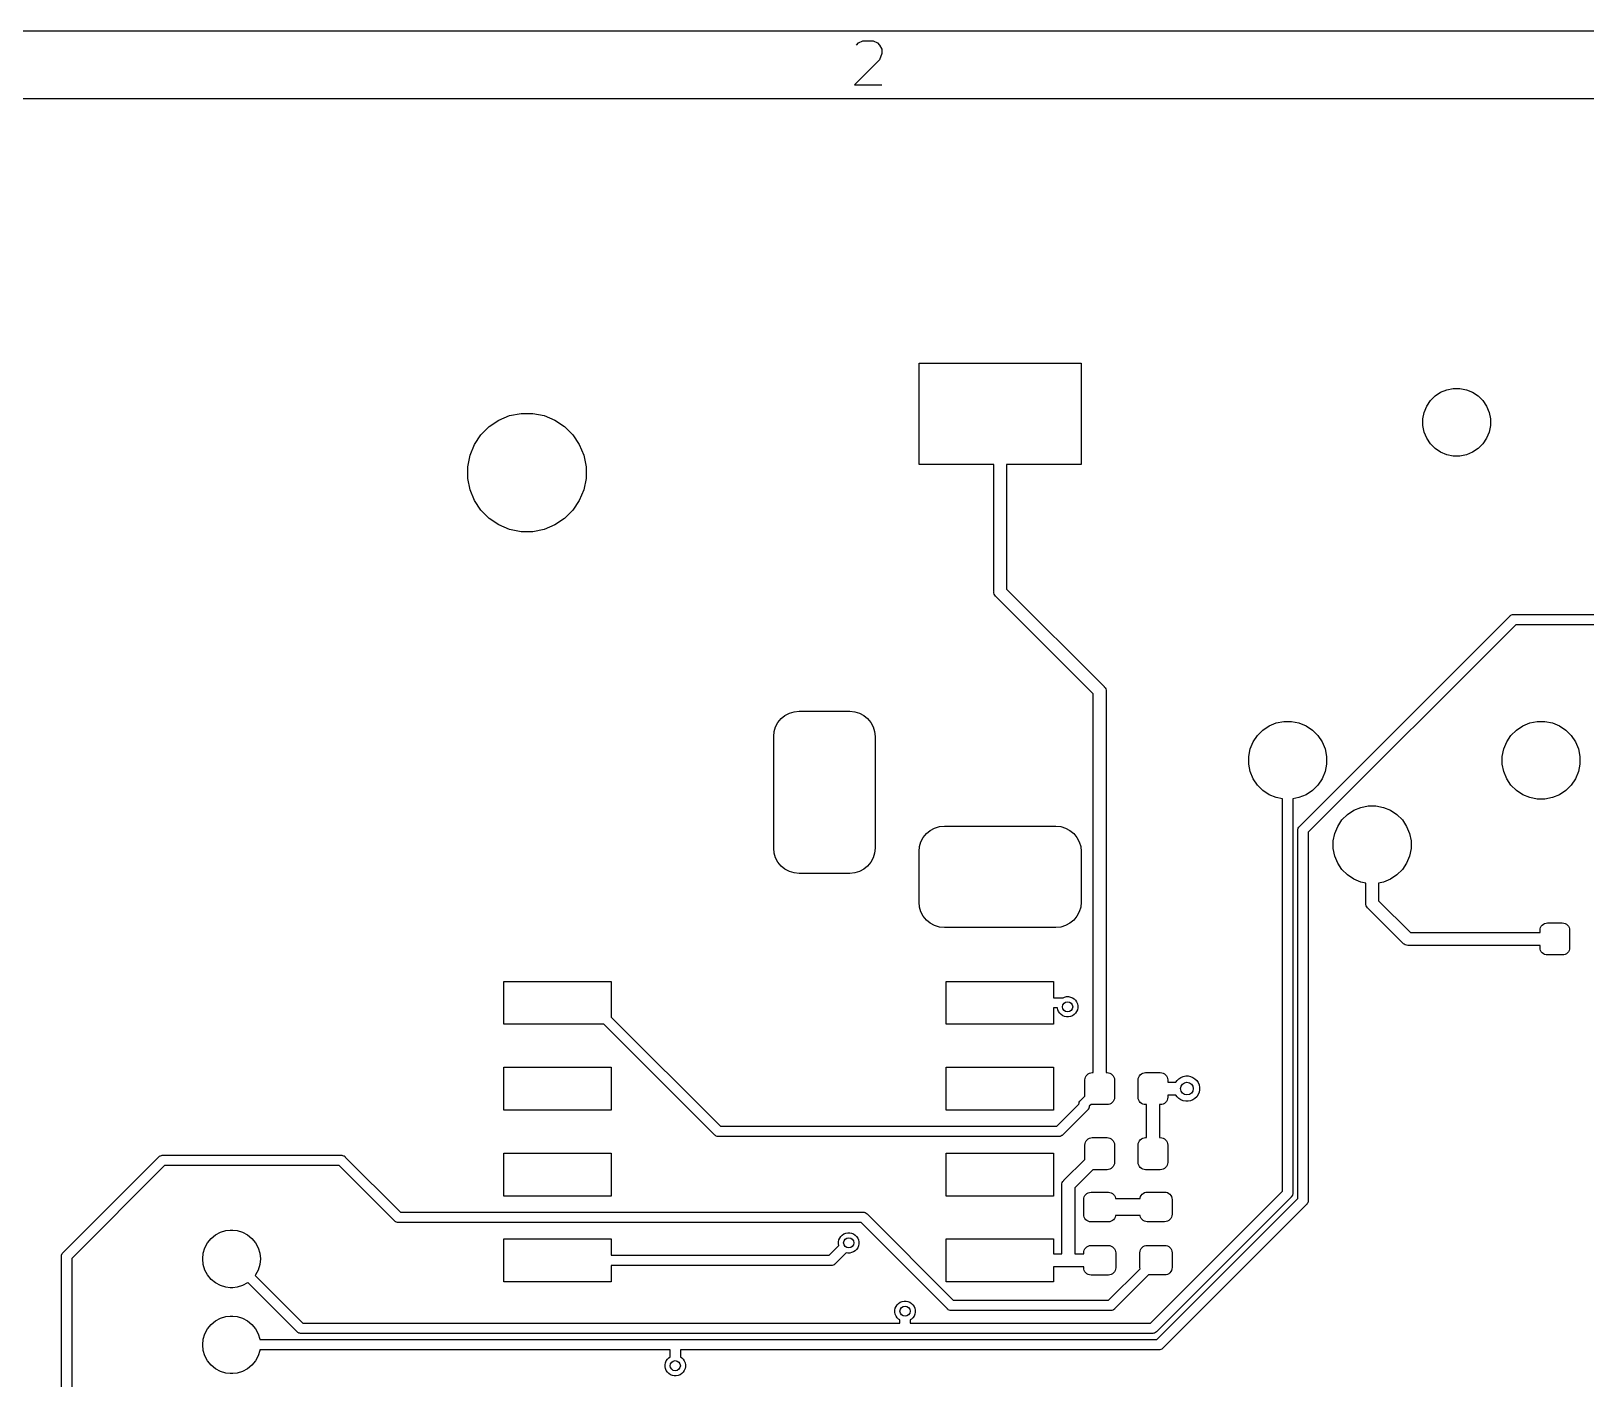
# Model space of a CAD drawing. Extents: x -66 to 211, y -177 to 13.
# Drawn here: x -14.67 to 31.34, y -26.81 to 13.06 of the extents above; entities that cross this region are included whole.
import ezdxf

# ---------------------------------------------------------------- set-up
doc = ezdxf.new("R2010")
doc.units = 0
doc.layers.add('BLACK', color=7, linetype='CONTINUOUS')

msp = doc.modelspace()

# ---------------------------------------------------------------- linework, layer by layer
at = {"layer": 'BLACK', "linetype": 'CONTINUOUS'}
for p, q in [((211.435, 13.0581), (-65.5675, 13.0581)), ((9.75508, 12.6462), (9.81698, 12.7081)), ((9.81698, 12.7081), (9.94079, 12.77)), ((9.94079, 12.77), (10.2503, 12.77)), ((10.2503, 12.77), (10.3741, 12.7081)), ((10.3741, 12.7081), (10.436, 12.6462)), ((10.436, 12.6462), (10.4979, 12.5224)), ((10.4979, 12.5224), (10.4979, 12.3986)), ((10.436, 12.2129), (9.69317, 11.47)), ((10.4979, 12.3986), (10.436, 12.2129)), ((209.435, 11.0581), (-63.5675, 11.0581)), ((9.69317, 11.47), (10.4979, 11.47)), ((11.603, 0.2399), (11.603, 3.2399)), ((11.603, 3.2399), (16.403, 3.2399)), ((16.403, 3.2399), (16.403, 0.2399)), ((26.8733, 2.26521), (27.037, 2.37465)), ((27.037, 2.37465), (27.219, 2.45003)), ((27.219, 2.45003), (27.4122, 2.48846)), ((27.4122, 2.48846), (27.6092, 2.48846)), ((27.6092, 2.48846), (27.8024, 2.45003)), ((27.8024, 2.45003), (27.9844, 2.37465)), ((27.9844, 2.37465), (28.1482, 2.26521)), ((26.5491, 1.78015), (26.6245, 1.96214)), ((26.6245, 1.96214), (26.734, 2.12592)), ((26.734, 2.12592), (26.8733, 2.26521)), ((28.1482, 2.26521), (28.2875, 2.12592)), ((28.2875, 2.12592), (28.3969, 1.96214)), ((28.3969, 1.96214), (28.4723, 1.78015)), ((-1.11556, 1.35931), (-0.82894, 1.55083)), ((-0.82894, 1.55083), (-0.51046, 1.68275)), ((-0.51046, 1.68275), (-0.17236, 1.75)), ((-0.17236, 1.75), (0.17236, 1.75)), ((0.17236, 1.75), (0.51046, 1.68275)), ((0.51046, 1.68275), (0.82894, 1.55083)), ((0.82894, 1.55083), (1.11556, 1.35931)), ((26.5107, 1.58695), (26.5491, 1.78015)), ((26.5107, 1.38997), (26.5107, 1.58695)), ((26.5491, 1.19677), (26.5107, 1.38997)), ((28.4723, 1.78015), (28.5107, 1.58695)), ((28.5107, 1.38997), (28.4723, 1.19677)), ((28.5107, 1.58695), (28.5107, 1.38997)), ((-1.55083, 0.82894), (-1.35931, 1.11556)), ((-1.35931, 1.11556), (-1.11556, 1.35931)), ((1.11556, 1.35931), (1.35931, 1.11556)), ((1.35931, 1.11556), (1.55083, 0.82894)), ((26.6245, 1.01478), (26.5491, 1.19677)), ((26.734, 0.851), (26.6245, 1.01478)), ((28.3969, 1.01478), (28.2875, 0.851)), ((28.4723, 1.19677), (28.3969, 1.01478)), ((-1.75, 0.17236), (-1.68275, 0.51046)), ((-1.68275, 0.51046), (-1.55083, 0.82894)), ((1.55083, 0.82894), (1.68275, 0.51046)), ((1.68275, 0.51046), (1.75, 0.17236)), ((26.8733, 0.71171), (26.734, 0.851)), ((27.037, 0.60227), (26.8733, 0.71171)), ((27.219, 0.52689), (27.037, 0.60227)), ((27.4122, 0.48846), (27.219, 0.52689)), ((27.6092, 0.48846), (27.4122, 0.48846)), ((27.8024, 0.52689), (27.6092, 0.48846)), ((27.9844, 0.60227), (27.8024, 0.52689)), ((28.1482, 0.71171), (27.9844, 0.60227)), ((28.2875, 0.851), (28.1482, 0.71171)), ((-1.75, -0.17236), (-1.75, 0.17236)), ((1.75, 0.17236), (1.75, -0.17236)), ((13.8125, 0.2399), (11.603, 0.2399)), ((13.8125, -3.51618), (13.8125, 0.2399)), ((16.403, 0.2399), (14.1935, 0.2399)), ((14.1935, 0.2399), (14.1935, -3.44661)), ((-1.68275, -0.51046), (-1.75, -0.17236)), ((1.75, -0.17236), (1.68275, -0.51046)), ((-1.55083, -0.82894), (-1.68275, -0.51046)), ((-1.35931, -1.11556), (-1.55083, -0.82894)), ((1.55083, -0.82894), (1.35931, -1.11556)), ((1.68275, -0.51046), (1.55083, -0.82894)), ((-1.11556, -1.35931), (-1.35931, -1.11556)), ((-0.82894, -1.55083), (-1.11556, -1.35931)), ((1.11556, -1.35931), (0.82894, -1.55083)), ((1.35931, -1.11556), (1.11556, -1.35931)), ((-0.51046, -1.68275), (-0.82894, -1.55083)), ((-0.17236, -1.75), (-0.51046, -1.68275)), ((0.17236, -1.75), (-0.17236, -1.75)), ((0.51046, -1.68275), (0.17236, -1.75)), ((0.82894, -1.55083), (0.51046, -1.68275)), ((13.8116, -3.52552), (13.8125, -3.51618)), ((13.8125, -3.53486), (13.8116, -3.52552)), ((13.8125, -3.53487), (13.8125, -3.53486)), ((13.8153, -3.56286), (13.8125, -3.53487)), ((13.8262, -3.59877), (13.8153, -3.56286)), ((13.8439, -3.63187), (13.8262, -3.59877)), ((13.8677, -3.66087), (13.8439, -3.63187)), ((13.8749, -3.66684), (13.8677, -3.66087)), ((16.7588, -6.55073), (13.8749, -3.66684)), ((14.1935, -3.44661), (17.0774, -6.3305)), ((22.8631, -10.4672), (29.0817, -4.24855)), ((29.2579, -4.50342), (23.1179, -10.6434)), ((29.0817, -4.24855), (29.0865, -4.24274)), ((29.0865, -4.24274), (29.0923, -4.23797)), ((29.0923, -4.23797), (29.1097, -4.22369)), ((29.1097, -4.22369), (29.1189, -4.21876)), ((29.1189, -4.21876), (29.1362, -4.20954)), ((29.1362, -4.20954), (29.1649, -4.20083)), ((29.1649, -4.20083), (29.1873, -4.19862)), ((29.1873, -4.19862), (29.1948, -4.19788)), ((29.1873, -4.19862), (29.1873, -4.19862)), ((29.1948, -4.19788), (29.2022, -4.19862)), ((29.2022, -4.19862), (37.1679, -4.19862)), ((37.1679, -4.50342), (29.2579, -4.50342)), ((17.0774, -6.3305), (17.0847, -6.33646)), ((17.0847, -6.33646), (17.1085, -6.36547)), ((17.1085, -6.36547), (17.1262, -6.39857)), ((17.1262, -6.39857), (17.1371, -6.43448)), ((17.1371, -6.43448), (17.1398, -6.46247)), ((16.7588, -17.7495), (16.7588, -6.55073)), ((17.1398, -6.46247), (17.1398, -6.46248)), ((17.1398, -6.46248), (17.1407, -6.47182)), ((17.1407, -6.47182), (17.1398, -6.48116)), ((17.1398, -6.48116), (17.1398, -17.7495)), ((7.42942, -7.39342), (7.52269, -7.27977)), ((7.52269, -7.27977), (7.63634, -7.1865)), ((7.63634, -7.1865), (7.76601, -7.11719)), ((7.76601, -7.11719), (7.9067, -7.07451)), ((7.9067, -7.07451), (8.05302, -7.0601)), ((8.05302, -7.0601), (9.55302, -7.0601)), ((9.55302, -7.0601), (9.69934, -7.07451)), ((9.69934, -7.07451), (9.84003, -7.11719)), ((9.84003, -7.11719), (9.9697, -7.1865)), ((9.9697, -7.1865), (10.0833, -7.27977)), ((10.0833, -7.27977), (10.1766, -7.39342)), ((7.30302, -7.8101), (7.31743, -7.66378)), ((7.30302, -11.1101), (7.30302, -7.8101)), ((7.31743, -7.66378), (7.36011, -7.52309)), ((7.36011, -7.52309), (7.42942, -7.39342)), ((10.1766, -7.39342), (10.2459, -7.52309)), ((10.2459, -7.52309), (10.2886, -7.66378)), ((10.2886, -7.66378), (10.303, -7.8101)), ((10.303, -7.8101), (10.303, -11.1101)), ((21.4916, -7.96681), (21.6175, -7.77846)), ((21.6175, -7.77846), (21.7776, -7.61828)), ((21.7776, -7.61828), (21.966, -7.49242)), ((21.966, -7.49242), (22.1753, -7.40573)), ((22.1753, -7.40573), (22.3975, -7.36154)), ((22.3975, -7.36154), (22.624, -7.36154)), ((22.624, -7.36154), (22.8462, -7.40573)), ((22.8462, -7.40573), (23.0554, -7.49242)), ((23.0554, -7.49242), (23.2438, -7.61828)), ((23.2438, -7.61828), (23.404, -7.77846)), ((23.404, -7.77846), (23.5298, -7.96681)), ((28.9916, -7.96681), (29.1175, -7.77846)), ((29.1175, -7.77846), (29.2776, -7.61828)), ((29.2776, -7.61828), (29.466, -7.49242)), ((29.466, -7.49242), (29.6753, -7.40573)), ((29.6753, -7.40573), (29.8975, -7.36154)), ((29.8975, -7.36154), (30.124, -7.36154)), ((30.124, -7.36154), (30.3462, -7.40573)), ((30.3462, -7.40573), (30.5554, -7.49242)), ((30.5554, -7.49242), (30.7438, -7.61828)), ((30.7438, -7.61828), (30.904, -7.77846)), ((30.904, -7.77846), (31.0298, -7.96681)), ((21.3607, -8.39827), (21.4049, -8.1761)), ((21.4049, -8.1761), (21.4916, -7.96681)), ((23.5298, -7.96681), (23.6165, -8.1761)), ((23.6165, -8.1761), (23.6607, -8.39827)), ((28.8607, -8.39827), (28.9049, -8.1761)), ((28.9049, -8.1761), (28.9916, -7.96681)), ((31.0298, -7.96681), (31.1165, -8.1761)), ((31.1165, -8.1761), (31.1607, -8.39827)), ((21.3607, -8.62481), (21.3607, -8.39827)), ((21.4049, -8.84698), (21.3607, -8.62481)), ((23.6607, -8.62481), (23.6165, -8.84698)), ((23.6607, -8.39827), (23.6607, -8.62481)), ((28.8607, -8.62481), (28.8607, -8.39827)), ((28.9049, -8.84698), (28.8607, -8.62481)), ((31.1607, -8.62481), (31.1165, -8.84698)), ((31.1607, -8.39827), (31.1607, -8.62481)), ((21.4916, -9.05627), (21.4049, -8.84698)), ((21.6175, -9.24462), (21.4916, -9.05627)), ((23.5298, -9.05627), (23.404, -9.24462)), ((23.6165, -8.84698), (23.5298, -9.05627)), ((28.9916, -9.05627), (28.9049, -8.84698)), ((29.1175, -9.24462), (28.9916, -9.05627)), ((31.0298, -9.05627), (30.904, -9.24462)), ((31.1165, -8.84698), (31.0298, -9.05627)), ((21.7776, -9.4048), (21.6175, -9.24462)), ((21.966, -9.53066), (21.7776, -9.4048)), ((22.1753, -9.61735), (21.966, -9.53066)), ((22.3583, -9.65376), (22.1753, -9.61735)), ((22.3583, -21.2564), (22.3583, -9.65376)), ((22.8462, -9.61735), (22.6631, -9.65376)), ((22.6631, -9.65376), (22.6631, -21.312)), ((23.0554, -9.53066), (22.8462, -9.61735)), ((23.2438, -9.4048), (23.0554, -9.53066)), ((23.404, -9.24462), (23.2438, -9.4048)), ((29.2776, -9.4048), (29.1175, -9.24462)), ((29.466, -9.53066), (29.2776, -9.4048)), ((29.6753, -9.61735), (29.466, -9.53066)), ((29.8975, -9.66154), (29.6753, -9.61735)), ((30.3462, -9.61735), (30.124, -9.66154)), ((30.5554, -9.53066), (30.3462, -9.61735)), ((30.7438, -9.4048), (30.5554, -9.53066)), ((30.904, -9.24462), (30.7438, -9.4048)), ((24.1175, -10.2785), (24.2776, -10.1183)), ((24.2776, -10.1183), (24.466, -9.99242)), ((24.466, -9.99242), (24.6753, -9.90573)), ((24.6753, -9.90573), (24.8975, -9.86154)), ((24.8975, -9.86154), (25.124, -9.86154)), ((25.124, -9.86154), (25.3462, -9.90573)), ((25.3462, -9.90573), (25.5554, -9.99242)), ((25.5554, -9.99242), (25.7438, -10.1183)), ((25.7438, -10.1183), (25.904, -10.2785)), ((30.124, -9.66154), (29.8975, -9.66154)), ((11.9363, -10.5865), (12.066, -10.5172)), ((12.066, -10.5172), (12.2067, -10.4745)), ((12.2067, -10.4745), (12.353, -10.4601)), ((12.353, -10.4601), (15.653, -10.4601)), ((15.653, -10.4601), (15.7993, -10.4745)), ((15.7993, -10.4745), (15.94, -10.5172)), ((15.94, -10.5172), (16.0697, -10.5865)), ((22.8124, -10.5802), (22.8153, -10.5504)), ((22.8131, -10.5877), (22.8124, -10.5802)), ((22.8153, -10.5504), (22.8154, -10.5503)), ((22.8154, -10.5503), (22.8205, -10.5333)), ((22.8205, -10.5333), (22.8241, -10.5216)), ((22.8241, -10.5216), (22.8382, -10.4952)), ((22.8382, -10.4952), (22.8525, -10.4778)), ((22.8525, -10.4778), (22.8572, -10.472)), ((22.8525, -10.4778), (22.8525, -10.4778)), ((22.8572, -10.472), (22.8631, -10.4672)), ((23.9049, -10.6761), (23.9916, -10.4668)), ((23.9916, -10.4668), (24.1175, -10.2785)), ((25.904, -10.2785), (26.0298, -10.4668)), ((26.0298, -10.4668), (26.1165, -10.6761)), ((11.6174, -11.0638), (11.6601, -10.9231)), ((11.6601, -10.9231), (11.7294, -10.7934)), ((11.7294, -10.7934), (11.8227, -10.6798)), ((11.8227, -10.6798), (11.9363, -10.5865)), ((16.0697, -10.5865), (16.1834, -10.6798)), ((16.1834, -10.6798), (16.2766, -10.7934)), ((16.2766, -10.7934), (16.3459, -10.9231)), ((16.3459, -10.9231), (16.3886, -11.0638)), ((22.8131, -21.4772), (22.8131, -10.5877)), ((23.1179, -10.6434), (23.1179, -21.5329)), ((23.8607, -10.8983), (23.9049, -10.6761)), ((23.8607, -11.1248), (23.8607, -10.8983)), ((26.1165, -10.6761), (26.1607, -10.8983)), ((26.1607, -10.8983), (26.1607, -11.1248)), ((7.31743, -11.2564), (7.30302, -11.1101)), ((7.36011, -11.3971), (7.31743, -11.2564)), ((7.42942, -11.5268), (7.36011, -11.3971)), ((10.2459, -11.3971), (10.1766, -11.5268)), ((10.2886, -11.2564), (10.2459, -11.3971)), ((10.303, -11.1101), (10.2886, -11.2564)), ((11.603, -11.2101), (11.6174, -11.0638)), ((11.603, -12.7101), (11.603, -11.2101)), ((16.3886, -11.0638), (16.403, -11.2101)), ((16.403, -11.2101), (16.403, -12.7101)), ((23.9049, -11.347), (23.8607, -11.1248)), ((23.9916, -11.5563), (23.9049, -11.347)), ((26.1165, -11.347), (26.0298, -11.5563)), ((26.1607, -11.1248), (26.1165, -11.347)), ((7.52269, -11.6404), (7.42942, -11.5268)), ((7.63634, -11.7337), (7.52269, -11.6404)), ((7.76601, -11.803), (7.63634, -11.7337)), ((7.9067, -11.8457), (7.76601, -11.803)), ((8.05302, -11.8601), (7.9067, -11.8457)), ((9.55302, -11.8601), (8.05302, -11.8601)), ((9.69934, -11.8457), (9.55302, -11.8601)), ((9.84003, -11.803), (9.69934, -11.8457)), ((9.9697, -11.7337), (9.84003, -11.803)), ((10.0833, -11.6404), (9.9697, -11.7337)), ((10.1766, -11.5268), (10.0833, -11.6404)), ((24.1175, -11.7446), (23.9916, -11.5563)), ((24.2776, -11.9048), (24.1175, -11.7446)), ((24.466, -12.0307), (24.2776, -11.9048)), ((25.7438, -11.9048), (25.5554, -12.0307)), ((25.904, -11.7446), (25.7438, -11.9048)), ((26.0298, -11.5563), (25.904, -11.7446)), ((24.6753, -12.1173), (24.466, -12.0307)), ((24.8202, -12.1462), (24.6753, -12.1173)), ((24.8202, -12.7357), (24.8202, -12.1462)), ((25.3462, -12.1173), (25.2012, -12.1462)), ((25.2012, -12.1462), (25.2012, -12.6662)), ((25.5554, -12.0307), (25.3462, -12.1173)), ((11.6174, -12.8564), (11.603, -12.7101)), ((11.6601, -12.9971), (11.6174, -12.8564)), ((16.3886, -12.8564), (16.3459, -12.9971)), ((16.403, -12.7101), (16.3886, -12.8564)), ((24.8193, -12.7451), (24.8202, -12.7357)), ((24.8202, -12.7544), (24.8193, -12.7451)), ((24.8213, -12.765), (24.8202, -12.7544)), ((24.8202, -12.7544), (24.8202, -12.7544)), ((24.823, -12.7824), (24.8213, -12.765)), ((24.827, -12.7956), (24.823, -12.7824)), ((24.8339, -12.8183), (24.827, -12.7956)), ((24.8516, -12.8514), (24.8339, -12.8183)), ((24.8754, -12.8804), (24.8516, -12.8514)), ((24.8826, -12.8864), (24.8754, -12.8804)), ((25.2012, -12.6662), (26.1418, -13.6068)), ((11.7294, -13.1268), (11.6601, -12.9971)), ((11.8227, -13.2404), (11.7294, -13.1268)), ((11.9363, -13.3337), (11.8227, -13.2404)), ((12.066, -13.403), (11.9363, -13.3337)), ((16.0697, -13.3337), (15.94, -13.403)), ((16.1834, -13.2404), (16.0697, -13.3337)), ((16.2766, -13.1268), (16.1834, -13.2404)), ((16.3459, -12.9971), (16.2766, -13.1268)), ((25.9216, -13.9254), (24.8826, -12.8864)), ((30.0761, -13.3591), (30.1139, -13.3389)), ((30.1139, -13.3389), (30.155, -13.3265)), ((30.155, -13.3265), (30.1976, -13.3223)), ((30.1976, -13.3223), (30.6351, -13.3223)), ((30.6351, -13.3223), (30.6778, -13.3265)), ((30.6778, -13.3265), (30.7189, -13.3389)), ((30.7189, -13.3389), (30.7567, -13.3591)), ((12.2067, -13.4457), (12.066, -13.403)), ((12.353, -13.4601), (12.2067, -13.4457)), ((15.653, -13.4601), (12.353, -13.4601)), ((15.7993, -13.4457), (15.653, -13.4601)), ((15.94, -13.403), (15.7993, -13.4457)), ((26.1418, -13.6068), (29.9789, -13.6068)), ((29.9789, -13.541), (29.9831, -13.4984)), ((29.9789, -13.6068), (29.9789, -13.541)), ((29.9831, -13.4984), (29.9956, -13.4573)), ((29.9956, -13.4573), (30.0158, -13.4195)), ((30.0158, -13.4195), (30.043, -13.3864)), ((30.043, -13.3864), (30.0761, -13.3591)), ((30.7567, -13.3591), (30.7898, -13.3864)), ((30.7898, -13.3864), (30.817, -13.4195)), ((30.817, -13.4195), (30.8372, -13.4573)), ((30.8372, -13.4573), (30.8497, -13.4984)), ((30.8497, -13.4984), (30.8539, -13.541)), ((30.8539, -13.541), (30.8539, -14.0535)), ((25.9276, -13.9326), (25.9216, -13.9254)), ((25.9348, -13.9386), (25.9276, -13.9326)), ((25.9419, -13.9444), (25.9348, -13.9386)), ((25.9348, -13.9386), (25.9348, -13.9386)), ((25.9566, -13.9564), (25.9419, -13.9444)), ((25.984, -13.9711), (25.9566, -13.9564)), ((25.9897, -13.9741), (25.984, -13.9711)), ((26.0256, -13.985), (25.9897, -13.9741)), ((26.0629, -13.9887), (26.0256, -13.985)), ((26.0723, -13.9878), (26.0629, -13.9887)), ((29.9789, -13.9878), (26.0723, -13.9878)), ((29.9789, -14.0535), (29.9789, -13.9878)), ((29.9831, -14.0962), (29.9789, -14.0535)), ((29.9956, -14.1372), (29.9831, -14.0962)), ((30.0158, -14.1751), (29.9956, -14.1372)), ((30.043, -14.2082), (30.0158, -14.1751)), ((30.0761, -14.2354), (30.043, -14.2082)), ((30.1139, -14.2556), (30.0761, -14.2354)), ((30.155, -14.2681), (30.1139, -14.2556)), ((30.7189, -14.2556), (30.6778, -14.2681)), ((30.7567, -14.2354), (30.7189, -14.2556)), ((30.7898, -14.2082), (30.7567, -14.2354)), ((30.817, -14.1751), (30.7898, -14.2082)), ((30.8372, -14.1372), (30.817, -14.1751)), ((30.8497, -14.0962), (30.8372, -14.1372)), ((30.8539, -14.0535), (30.8497, -14.0962)), ((30.1976, -14.2723), (30.155, -14.2681)), ((30.6351, -14.2723), (30.1976, -14.2723)), ((30.6778, -14.2681), (30.6351, -14.2723)), ((-0.67818, -16.322), (-0.67818, -15.052)), ((-0.67818, -15.052), (2.49682, -15.052)), ((2.49682, -15.052), (2.49682, -16.1065)), ((12.4028, -16.322), (12.4028, -15.052)), ((12.4028, -15.052), (15.5778, -15.052)), ((15.5778, -15.052), (15.5778, -15.5346)), ((15.5778, -15.5346), (15.8655, -15.5346)), ((15.8655, -15.5346), (15.912, -15.5154)), ((15.912, -15.5154), (15.9699, -15.5039)), ((15.9699, -15.5039), (16.029, -15.5039)), ((16.029, -15.5039), (16.087, -15.5154)), ((16.087, -15.5154), (16.1416, -15.538)), ((16.1416, -15.538), (16.1907, -15.5709)), ((16.1907, -15.5709), (16.2325, -15.6126)), ((16.2325, -15.6126), (16.2653, -15.6618)), ((15.7007, -15.8394), (15.5778, -15.8394)), ((15.5778, -15.8394), (15.5778, -16.322)), ((15.711, -15.8914), (15.7007, -15.8394)), ((15.7336, -15.946), (15.711, -15.8914)), ((15.7664, -15.9951), (15.7336, -15.946)), ((15.8082, -16.0369), (15.7664, -15.9951)), ((15.8574, -16.0697), (15.8082, -16.0369)), ((15.912, -16.0924), (15.8574, -16.0697)), ((15.9699, -16.1039), (15.912, -16.0924)), ((16.087, -16.0924), (16.029, -16.1039)), ((16.1416, -16.0697), (16.087, -16.0924)), ((16.1907, -16.0369), (16.1416, -16.0697)), ((16.2325, -15.9951), (16.1907, -16.0369)), ((16.2653, -15.946), (16.2325, -15.9951)), ((16.2653, -15.6618), (16.2879, -15.7164)), ((16.2879, -15.8914), (16.2653, -15.946)), ((16.2879, -15.7164), (16.2995, -15.7743)), ((16.2995, -15.8334), (16.2879, -15.8914)), ((16.2995, -15.7743), (16.2995, -15.8334)), ((2.28129, -16.322), (-0.67818, -16.322)), ((5.54861, -19.5894), (2.28129, -16.322)), ((2.49682, -16.1065), (5.72479, -19.3345)), ((15.5778, -16.322), (12.4028, -16.322)), ((16.029, -16.1039), (15.9699, -16.1039)), ((-0.67818, -18.862), (-0.67818, -17.592)), ((-0.67818, -17.592), (2.49682, -17.592)), ((2.49682, -17.592), (2.49682, -18.862)), ((12.4028, -18.862), (12.4028, -17.592)), ((12.4028, -17.592), (15.5778, -17.592)), ((15.5778, -17.592), (15.5778, -18.862)), ((16.5118, -17.9682), (16.516, -17.9256)), ((16.516, -17.9256), (16.5285, -17.8845)), ((16.5285, -17.8845), (16.5487, -17.8467)), ((16.5487, -17.8467), (16.5759, -17.8136)), ((16.5759, -17.8136), (16.609, -17.7864)), ((16.609, -17.7864), (16.6469, -17.7662)), ((16.6469, -17.7662), (16.6879, -17.7537)), ((16.6879, -17.7537), (16.7306, -17.7495)), ((16.7306, -17.7495), (16.7588, -17.7495)), ((17.1398, -17.7495), (17.1681, -17.7495)), ((17.1681, -17.7495), (17.2107, -17.7537)), ((17.2107, -17.7537), (17.2518, -17.7662)), ((17.2518, -17.7662), (17.2896, -17.7864)), ((17.2896, -17.7864), (17.3227, -17.8136)), ((17.3227, -17.8136), (17.35, -17.8467)), ((17.35, -17.8467), (17.3702, -17.8845)), ((17.3702, -17.8845), (17.3826, -17.9256)), ((17.3826, -17.9256), (17.3868, -17.9682)), ((18.0868, -17.9682), (18.091, -17.9256)), ((18.091, -17.9256), (18.1035, -17.8845)), ((18.1035, -17.8845), (18.1237, -17.8467)), ((18.1237, -17.8467), (18.1509, -17.8136)), ((18.1509, -17.8136), (18.184, -17.7864)), ((18.184, -17.7864), (18.2219, -17.7662)), ((18.2219, -17.7662), (18.2629, -17.7537)), ((18.2629, -17.7537), (18.3056, -17.7495)), ((18.3056, -17.7495), (18.7431, -17.7495)), ((18.7431, -17.7495), (18.7857, -17.7537)), ((18.7857, -17.7537), (18.8268, -17.7662)), ((18.8268, -17.7662), (18.8646, -17.7864)), ((18.8646, -17.7864), (18.8977, -17.8136)), ((18.8977, -17.8136), (18.925, -17.8467)), ((18.925, -17.8467), (18.9452, -17.8845)), ((18.9452, -17.8845), (18.9576, -17.9256)), ((18.9576, -17.9256), (18.9618, -17.9682)), ((19.2388, -17.9855), (19.291, -17.9332)), ((19.291, -17.9332), (19.3524, -17.8922)), ((19.3524, -17.8922), (19.4207, -17.8639)), ((19.4207, -17.8639), (19.4931, -17.8495)), ((19.4931, -17.8495), (19.567, -17.8495)), ((19.567, -17.8495), (19.6394, -17.8639)), ((19.6394, -17.8639), (19.7077, -17.8922)), ((19.7077, -17.8922), (19.7691, -17.9332)), ((19.7691, -17.9332), (19.8213, -17.9855)), ((16.5118, -18.4465), (16.5118, -17.9682)), ((17.3868, -17.9682), (17.3868, -18.4808)), ((18.0868, -18.4808), (18.0868, -17.9682)), ((18.9618, -17.9682), (18.9618, -18.034)), ((18.9618, -18.034), (19.2063, -18.034)), ((19.2063, -18.034), (19.2388, -17.9855)), ((19.8213, -17.9855), (19.8624, -18.0469)), ((19.8624, -18.4021), (19.8213, -18.4635)), ((19.8624, -18.0469), (19.8906, -18.1151)), ((19.8906, -18.3339), (19.8624, -18.4021)), ((19.8906, -18.1151), (19.9051, -18.1876)), ((19.9051, -18.2614), (19.8906, -18.3339)), ((19.9051, -18.1876), (19.9051, -18.2614)), ((2.49682, -18.862), (-0.67818, -18.862)), ((15.5778, -18.862), (12.4028, -18.862)), ((15.6823, -19.3345), (16.335, -18.6818)), ((16.5902, -18.8577), (15.8585, -19.5894)), ((16.335, -18.6818), (16.3353, -18.6786)), ((16.3353, -18.6786), (16.3375, -18.6562)), ((16.3353, -18.6786), (16.3353, -18.6786)), ((16.3375, -18.6562), (16.3462, -18.6275)), ((16.3462, -18.6275), (16.3604, -18.601)), ((16.3462, -18.6275), (16.3462, -18.6275)), ((16.3604, -18.601), (16.3747, -18.5836)), ((16.3747, -18.5836), (16.3794, -18.5778)), ((16.3747, -18.5836), (16.3747, -18.5836)), ((16.3794, -18.5778), (16.3852, -18.5731)), ((16.3852, -18.5731), (16.5118, -18.4465)), ((16.596, -18.8529), (16.5902, -18.8577)), ((16.6008, -18.8471), (16.596, -18.8529)), ((16.615, -18.8297), (16.6008, -18.8471)), ((16.6292, -18.8032), (16.615, -18.8297)), ((16.6379, -18.7745), (16.6292, -18.8032)), ((16.6292, -18.8032), (16.6292, -18.8032)), ((16.6401, -18.7521), (16.6379, -18.7745)), ((16.6404, -18.7489), (16.6401, -18.7521)), ((16.6401, -18.7521), (16.6401, -18.7521)), ((16.6935, -18.6958), (16.6404, -18.7489)), ((16.7306, -18.6995), (16.6935, -18.6958)), ((17.1681, -18.6995), (16.7306, -18.6995)), ((17.2107, -18.6953), (17.1681, -18.6995)), ((17.2518, -18.6828), (17.2107, -18.6953)), ((17.2896, -18.6626), (17.2518, -18.6828)), ((17.3227, -18.6354), (17.2896, -18.6626)), ((17.35, -18.6023), (17.3227, -18.6354)), ((17.3702, -18.5645), (17.35, -18.6023)), ((17.3826, -18.5234), (17.3702, -18.5645)), ((17.3868, -18.4808), (17.3826, -18.5234)), ((18.091, -18.5234), (18.0868, -18.4808)), ((18.1035, -18.5645), (18.091, -18.5234)), ((18.1237, -18.6023), (18.1035, -18.5645)), ((18.1509, -18.6354), (18.1237, -18.6023)), ((18.184, -18.6626), (18.1509, -18.6354)), ((18.2219, -18.6828), (18.184, -18.6626)), ((18.2629, -18.6953), (18.2219, -18.6828)), ((18.3056, -18.6995), (18.2629, -18.6953)), ((18.3338, -18.6995), (18.3056, -18.6995)), ((18.3338, -19.6748), (18.3338, -18.6995)), ((18.7431, -18.6995), (18.7148, -18.6995)), ((18.7148, -18.6995), (18.7148, -19.6748)), ((18.7857, -18.6953), (18.7431, -18.6995)), ((18.8268, -18.6828), (18.7857, -18.6953)), ((18.8646, -18.6626), (18.8268, -18.6828)), ((18.8977, -18.6354), (18.8646, -18.6626)), ((18.925, -18.6023), (18.8977, -18.6354)), ((18.9452, -18.5645), (18.925, -18.6023)), ((18.9576, -18.5234), (18.9452, -18.5645)), ((18.9618, -18.4808), (18.9576, -18.5234)), ((19.2063, -18.415), (18.9618, -18.415)), ((18.9618, -18.415), (18.9618, -18.4808)), ((19.2388, -18.4635), (19.2063, -18.415)), ((19.291, -18.5158), (19.2388, -18.4635)), ((19.3524, -18.5568), (19.291, -18.5158)), ((19.4207, -18.5851), (19.3524, -18.5568)), ((19.4931, -18.5995), (19.4207, -18.5851)), ((19.567, -18.5995), (19.4931, -18.5995)), ((19.6394, -18.5851), (19.567, -18.5995)), ((19.7077, -18.5568), (19.6394, -18.5851)), ((19.7691, -18.5158), (19.7077, -18.5568)), ((19.8213, -18.4635), (19.7691, -18.5158)), ((5.55338, -19.5952), (5.54861, -19.5894)), ((5.55919, -19.5999), (5.55338, -19.5952)), ((5.57658, -19.6142), (5.55919, -19.5999)), ((5.55919, -19.5999), (5.55919, -19.5999)), ((5.59073, -19.6218), (5.57658, -19.6142)), ((5.60306, -19.6284), (5.59073, -19.6218)), ((5.63178, -19.6371), (5.60306, -19.6284)), ((5.65418, -19.6393), (5.63178, -19.6371)), ((5.65419, -19.6393), (5.65418, -19.6393)), ((5.66166, -19.64), (5.65419, -19.6393)), ((5.66913, -19.6393), (5.66166, -19.64)), ((15.738, -19.6393), (5.66913, -19.6393)), ((5.72479, -19.3345), (15.6823, -19.3345)), ((15.7455, -19.64), (15.738, -19.6393)), ((15.7529, -19.6393), (15.7455, -19.64)), ((15.7753, -19.6371), (15.7529, -19.6393)), ((15.7529, -19.6393), (15.7529, -19.6393)), ((15.8041, -19.6284), (15.7753, -19.6371)), ((15.8305, -19.6142), (15.8041, -19.6284)), ((15.8381, -19.608), (15.8305, -19.6142)), ((15.8479, -19.5999), (15.8381, -19.608)), ((15.8537, -19.5952), (15.8479, -19.5999)), ((15.8479, -19.5999), (15.8479, -19.5999)), ((15.8585, -19.5894), (15.8537, -19.5952)), ((16.5285, -19.8099), (16.5487, -19.772)), ((16.5487, -19.772), (16.5759, -19.7389)), ((16.5759, -19.7389), (16.609, -19.7117)), ((16.609, -19.7117), (16.6469, -19.6915)), ((16.6469, -19.6915), (16.6879, -19.679)), ((16.6879, -19.679), (16.7306, -19.6748)), ((16.7306, -19.6748), (17.1681, -19.6748)), ((17.1681, -19.6748), (17.2107, -19.679)), ((17.2107, -19.679), (17.2518, -19.6915)), ((17.2518, -19.6915), (17.2896, -19.7117)), ((17.2896, -19.7117), (17.3227, -19.7389)), ((17.3227, -19.7389), (17.35, -19.772)), ((17.35, -19.772), (17.3702, -19.8099)), ((18.1035, -19.8099), (18.1237, -19.772)), ((18.1237, -19.772), (18.1509, -19.7389)), ((18.1509, -19.7389), (18.184, -19.7117)), ((18.184, -19.7117), (18.2219, -19.6915)), ((18.2219, -19.6915), (18.2629, -19.679)), ((18.2629, -19.679), (18.3056, -19.6748)), ((18.3056, -19.6748), (18.3338, -19.6748)), ((18.7148, -19.6748), (18.7431, -19.6748)), ((18.7431, -19.6748), (18.7857, -19.679)), ((18.7857, -19.679), (18.8268, -19.6915)), ((18.8268, -19.6915), (18.8646, -19.7117)), ((18.8646, -19.7117), (18.8977, -19.7389)), ((18.8977, -19.7389), (18.925, -19.772)), ((18.925, -19.772), (18.9452, -19.8099)), ((-10.8954, -20.248), (-10.8906, -20.2422)), ((-10.8906, -20.2422), (-10.8828, -20.2358)), ((-10.8828, -20.2358), (-10.8674, -20.2232)), ((-10.8674, -20.2232), (-10.8504, -20.2141)), ((-10.8504, -20.2141), (-10.8409, -20.209)), ((-10.8409, -20.209), (-10.8122, -20.2003)), ((-10.8122, -20.2003), (-10.7898, -20.1981)), ((-10.7898, -20.1981), (-10.7823, -20.1973)), ((-10.7898, -20.1981), (-10.7898, -20.1981)), ((-10.7823, -20.1973), (-10.7748, -20.1981)), ((-10.7748, -20.1981), (-5.49387, -20.1981)), ((-5.49387, -20.1981), (-5.4864, -20.1973)), ((-5.4864, -20.1973), (-5.47893, -20.1981)), ((-5.47893, -20.1981), (-5.47892, -20.1981)), ((-5.47892, -20.1981), (-5.45652, -20.2003)), ((-5.45652, -20.2003), (-5.4278, -20.209)), ((-5.4278, -20.209), (-5.41083, -20.2181)), ((-5.41083, -20.2181), (-5.40132, -20.2232)), ((-5.40132, -20.2232), (-5.3859, -20.2358)), ((-5.3859, -20.2358), (-5.37812, -20.2422)), ((-5.37812, -20.2422), (-5.37335, -20.248)), ((-0.67818, -21.402), (-0.67818, -20.132)), ((-0.67818, -20.132), (2.49682, -20.132)), ((2.49682, -20.132), (2.49682, -21.402)), ((12.4028, -21.402), (12.4028, -20.132)), ((12.4028, -20.132), (15.5778, -20.132)), ((15.5778, -20.132), (15.5778, -21.402)), ((16.5118, -19.8936), (16.516, -19.8509)), ((16.5118, -20.3179), (16.5118, -19.8936)), ((16.516, -19.8509), (16.5285, -19.8099)), ((17.3702, -19.8099), (17.3826, -19.8509)), ((17.3826, -19.8509), (17.3868, -19.8936)), ((17.3868, -19.8936), (17.3868, -20.4061)), ((18.0868, -19.8936), (18.091, -19.8509)), ((18.0868, -20.4061), (18.0868, -19.8936)), ((18.091, -19.8509), (18.1035, -19.8099)), ((18.9452, -19.8099), (18.9576, -19.8509)), ((18.9576, -19.8509), (18.9618, -19.8936)), ((18.9618, -19.8936), (18.9618, -20.4061)), ((-13.722, -23.0746), (-10.8954, -20.248)), ((-10.7192, -20.5029), (-13.4671, -23.2508)), ((-5.54953, -20.5029), (-10.7192, -20.5029)), ((-3.91543, -22.137), (-5.54953, -20.5029)), ((-5.37335, -20.248), (-3.73925, -21.8821)), ((15.8917, -20.938), (16.5118, -20.3179)), ((16.7437, -20.6248), (16.2103, -21.1583)), ((17.1681, -20.6248), (16.7437, -20.6248)), ((17.2107, -20.6206), (17.1681, -20.6248)), ((17.2518, -20.6082), (17.2107, -20.6206)), ((17.2896, -20.588), (17.2518, -20.6082)), ((17.3227, -20.5607), (17.2896, -20.588)), ((17.35, -20.5276), (17.3227, -20.5607)), ((17.3702, -20.4898), (17.35, -20.5276)), ((17.3826, -20.4487), (17.3702, -20.4898)), ((17.3868, -20.4061), (17.3826, -20.4487)), ((18.091, -20.4487), (18.0868, -20.4061)), ((18.1035, -20.4898), (18.091, -20.4487)), ((18.1237, -20.5276), (18.1035, -20.4898)), ((18.1509, -20.5607), (18.1237, -20.5276)), ((18.184, -20.588), (18.1509, -20.5607)), ((18.2219, -20.6082), (18.184, -20.588)), ((18.2629, -20.6206), (18.2219, -20.6082)), ((18.3056, -20.6248), (18.2629, -20.6206)), ((18.7431, -20.6248), (18.3056, -20.6248)), ((18.7857, -20.6206), (18.7431, -20.6248)), ((18.8268, -20.6082), (18.7857, -20.6206)), ((18.8646, -20.588), (18.8268, -20.6082)), ((18.8977, -20.5607), (18.8646, -20.588)), ((18.925, -20.5276), (18.8977, -20.5607)), ((18.9452, -20.4898), (18.925, -20.5276)), ((18.9576, -20.4487), (18.9452, -20.4898)), ((18.9618, -20.4061), (18.9576, -20.4487)), ((15.8284, -21.0794), (15.832, -21.042)), ((15.8293, -21.0887), (15.8284, -21.0794)), ((15.8293, -23.1131), (15.8293, -21.0887)), ((15.832, -21.042), (15.8429, -21.0061)), ((15.8429, -21.0061), (15.8606, -20.973)), ((15.8606, -20.973), (15.866, -20.9665)), ((15.866, -20.9665), (15.8844, -20.944)), ((15.8844, -20.944), (15.8917, -20.938)), ((16.2103, -21.1583), (16.2103, -23.1131)), ((2.49682, -21.402), (-0.67818, -21.402)), ((15.5778, -21.402), (12.4028, -21.402)), ((16.4751, -21.5099), (16.4793, -21.4672)), ((16.4751, -21.9474), (16.4751, -21.5099)), ((16.4793, -21.4672), (16.4918, -21.4262)), ((16.4918, -21.4262), (16.512, -21.3884)), ((16.512, -21.3884), (16.5392, -21.3552)), ((16.5392, -21.3552), (16.5723, -21.328)), ((16.5723, -21.328), (16.6102, -21.3078)), ((16.6102, -21.3078), (16.6512, -21.2953)), ((16.6512, -21.2953), (16.6939, -21.2911)), ((16.6939, -21.2911), (17.2064, -21.2911)), ((17.2064, -21.2911), (17.249, -21.2953)), ((17.249, -21.2953), (17.2901, -21.3078)), ((17.2901, -21.3078), (17.3279, -21.328)), ((17.3279, -21.328), (17.3611, -21.3552)), ((17.3611, -21.3552), (17.3883, -21.3884)), ((17.3883, -21.3884), (17.4085, -21.4262)), ((17.4085, -21.4262), (17.4209, -21.4672)), ((17.4209, -21.4672), (17.4216, -21.4746)), ((17.4216, -21.4746), (18.1418, -21.4746)), ((18.1418, -21.4746), (18.143, -21.4621)), ((18.143, -21.4621), (18.1555, -21.4211)), ((18.1555, -21.4211), (18.1757, -21.3833)), ((18.1757, -21.3833), (18.2029, -21.3501)), ((18.2029, -21.3501), (18.236, -21.3229)), ((18.236, -21.3229), (18.2739, -21.3027)), ((18.2739, -21.3027), (18.3149, -21.2903)), ((18.3149, -21.2903), (18.3576, -21.2861)), ((18.3576, -21.2861), (18.8701, -21.2861)), ((18.4535, -25.1612), (22.3583, -21.2564)), ((22.6132, -21.4326), (18.6297, -25.4161)), ((18.6389, -25.6515), (22.8131, -21.4772)), ((18.8701, -21.2861), (18.9127, -21.2903)), ((18.9127, -21.2903), (18.9538, -21.3027)), ((18.9538, -21.3027), (18.9916, -21.3229)), ((18.9916, -21.3229), (19.0248, -21.3501)), ((19.0248, -21.3501), (19.052, -21.3833)), ((19.052, -21.3833), (19.0722, -21.4211)), ((19.0722, -21.4211), (19.0846, -21.4621)), ((19.0846, -21.4621), (19.0888, -21.5048)), ((19.0888, -21.5048), (19.0888, -21.9423)), ((22.619, -21.4278), (22.6132, -21.4326)), ((22.6266, -21.4186), (22.619, -21.4278)), ((22.638, -21.4046), (22.6266, -21.4186)), ((22.6522, -21.3781), (22.638, -21.4046)), ((22.6565, -21.3641), (22.6522, -21.3781)), ((22.6609, -21.3494), (22.6565, -21.3641)), ((22.6631, -21.327), (22.6609, -21.3494)), ((22.6631, -21.312), (22.6639, -21.3195)), ((22.6639, -21.3195), (22.6631, -21.327)), ((22.6631, -21.327), (22.6631, -21.327)), ((23.099, -21.614), (23.0929, -21.6254)), ((23.107, -21.599), (23.099, -21.614)), ((23.1157, -21.5702), (23.107, -21.599)), ((23.1179, -21.5478), (23.1157, -21.5702)), ((23.1179, -21.5329), (23.1187, -21.5404)), ((23.1187, -21.5404), (23.1179, -21.5478)), ((23.1179, -21.5478), (23.1179, -21.5478)), ((-3.73925, -21.8821), (9.94348, -21.8821)), ((9.94348, -21.8821), (9.95096, -21.8814)), ((9.95096, -21.8814), (9.95843, -21.8821)), ((9.95843, -21.8821), (9.95844, -21.8821)), ((9.95844, -21.8821), (9.98083, -21.8843)), ((9.98083, -21.8843), (10.0096, -21.893)), ((10.0096, -21.893), (10.036, -21.9072)), ((10.036, -21.9072), (10.0527, -21.9209)), ((10.0527, -21.9209), (10.0592, -21.9262)), ((10.0592, -21.9262), (10.064, -21.932)), ((10.064, -21.932), (12.6176, -24.4856)), ((16.4793, -21.9901), (16.4751, -21.9474)), ((16.4918, -22.0311), (16.4793, -21.9901)), ((16.512, -22.0689), (16.4918, -22.0311)), ((16.5392, -22.1021), (16.512, -22.0689)), ((17.3883, -22.0689), (17.3611, -22.1021)), ((17.4085, -22.0311), (17.3883, -22.0689)), ((17.4209, -21.9901), (17.4085, -22.0311)), ((17.4216, -21.9826), (17.4209, -21.9901)), ((18.1428, -21.9826), (17.4216, -21.9826)), ((18.143, -21.985), (18.1428, -21.9826)), ((18.1555, -22.026), (18.143, -21.985)), ((18.1757, -22.0638), (18.1555, -22.026)), ((18.2029, -22.097), (18.1757, -22.0638)), ((23.068, -21.6534), (18.8151, -25.9063)), ((19.052, -22.0638), (19.0248, -22.097)), ((19.0722, -22.026), (19.052, -22.0638)), ((19.0846, -21.985), (19.0722, -22.026)), ((19.0888, -21.9423), (19.0846, -21.985)), ((23.0738, -21.6486), (23.068, -21.6534)), ((23.0786, -21.6428), (23.0738, -21.6486)), ((23.0929, -21.6254), (23.0786, -21.6428)), ((23.0786, -21.6428), (23.0786, -21.6428)), ((-9.21212, -22.5537), (-9.06445, -22.4748)), ((-9.06445, -22.4748), (-8.90423, -22.4262)), ((-8.90423, -22.4262), (-8.77935, -22.4139)), ((-8.77935, -22.4139), (-8.69585, -22.4139)), ((-8.69585, -22.4139), (-8.57097, -22.4262)), ((-8.57097, -22.4262), (-8.41075, -22.4748)), ((-8.41075, -22.4748), (-8.26308, -22.5537)), ((-3.91066, -22.1428), (-3.91543, -22.137)), ((-3.90486, -22.1475), (-3.91066, -22.1428)), ((-3.90485, -22.1476), (-3.90486, -22.1475)), ((-3.88746, -22.1618), (-3.90485, -22.1476)), ((-3.87939, -22.1661), (-3.88746, -22.1618)), ((-3.86098, -22.176), (-3.87939, -22.1661)), ((-3.83226, -22.1847), (-3.86098, -22.176)), ((-3.80986, -22.1869), (-3.83226, -22.1847)), ((-3.80985, -22.1869), (-3.80986, -22.1869)), ((-3.80238, -22.1876), (-3.80985, -22.1869)), ((-3.79491, -22.1869), (-3.80238, -22.1876)), ((9.88783, -22.1869), (-3.79491, -22.1869)), ((9.33122, -22.5559), (9.38036, -22.523)), ((9.38036, -22.523), (9.43495, -22.5004)), ((9.43495, -22.5004), (9.49291, -22.4889)), ((9.49291, -22.4889), (9.55201, -22.4889)), ((9.55201, -22.4889), (9.60997, -22.5004)), ((9.60997, -22.5004), (9.66456, -22.523)), ((9.66456, -22.523), (9.7137, -22.5559)), ((12.4414, -24.7405), (9.88783, -22.1869)), ((16.5723, -22.1293), (16.5392, -22.1021)), ((16.6102, -22.1495), (16.5723, -22.1293)), ((16.6512, -22.1619), (16.6102, -22.1495)), ((16.6939, -22.1661), (16.6512, -22.1619)), ((17.2064, -22.1661), (16.6939, -22.1661)), ((17.249, -22.1619), (17.2064, -22.1661)), ((17.2901, -22.1495), (17.249, -22.1619)), ((17.3279, -22.1293), (17.2901, -22.1495)), ((17.3611, -22.1021), (17.3279, -22.1293)), ((18.236, -22.1242), (18.2029, -22.097)), ((18.2739, -22.1444), (18.236, -22.1242)), ((18.3149, -22.1569), (18.2739, -22.1444)), ((18.3576, -22.1611), (18.3149, -22.1569)), ((18.8701, -22.1611), (18.3576, -22.1611)), ((18.9127, -22.1569), (18.8701, -22.1611)), ((18.9538, -22.1444), (18.9127, -22.1569)), ((18.9916, -22.1242), (18.9538, -22.1444)), ((19.0248, -22.097), (18.9916, -22.1242)), ((-9.5753, -23.0972), (-9.5267, -22.937)), ((-9.5267, -22.937), (-9.44777, -22.7893)), ((-9.44777, -22.7893), (-9.34155, -22.6599)), ((-9.34155, -22.6599), (-9.21212, -22.5537)), ((-8.26308, -22.5537), (-8.13365, -22.6599)), ((-8.13365, -22.6599), (-8.02743, -22.7893)), ((-8.02743, -22.7893), (-7.9485, -22.937)), ((-7.9485, -22.937), (-7.8999, -23.0972)), ((-0.67818, -23.942), (-0.67818, -22.672)), ((-0.67818, -22.672), (2.49682, -22.672)), ((2.49682, -22.672), (2.49682, -23.1546)), ((8.94117, -23.1546), (9.23157, -22.8642)), ((9.22246, -22.7593), (9.23399, -22.7014)), ((9.22246, -22.8184), (9.22246, -22.7593)), ((9.23157, -22.8642), (9.22246, -22.8184)), ((9.23399, -22.7014), (9.2566, -22.6468)), ((9.2566, -22.6468), (9.28943, -22.5976)), ((9.28943, -22.5976), (9.33122, -22.5559)), ((9.7137, -22.5559), (9.75549, -22.5976)), ((9.75549, -22.9801), (9.7137, -23.0219)), ((9.75549, -22.5976), (9.78832, -22.6468)), ((9.78832, -22.931), (9.75549, -22.9801)), ((9.78832, -22.6468), (9.81093, -22.7014)), ((9.81093, -22.8764), (9.78832, -22.931)), ((9.81093, -22.7014), (9.82246, -22.7593)), ((9.82246, -22.8184), (9.81093, -22.8764)), ((9.82246, -22.7593), (9.82246, -22.8184)), ((12.4028, -23.942), (12.4028, -22.672)), ((12.4028, -22.672), (15.5778, -22.672)), ((15.5778, -22.672), (15.5778, -23.1131)), ((16.4793, -23.0422), (16.4918, -23.0012)), ((16.4918, -23.0012), (16.512, -22.9634)), ((16.512, -22.9634), (16.5392, -22.9302)), ((16.5392, -22.9302), (16.5723, -22.903)), ((16.5723, -22.903), (16.6102, -22.8828)), ((16.6102, -22.8828), (16.6512, -22.8703)), ((16.6512, -22.8703), (16.6939, -22.8661)), ((16.6939, -22.8661), (17.2064, -22.8661)), ((17.2064, -22.8661), (17.249, -22.8703)), ((17.249, -22.8703), (17.2901, -22.8828)), ((17.2901, -22.8828), (17.3279, -22.903)), ((17.3279, -22.903), (17.3611, -22.9302)), ((17.3611, -22.9302), (17.3883, -22.9634)), ((17.3883, -22.9634), (17.4085, -23.0012)), ((17.4085, -23.0012), (17.4209, -23.0422)), ((18.143, -23.0371), (18.1555, -22.9961)), ((18.1555, -22.9961), (18.1757, -22.9583)), ((18.1757, -22.9583), (18.2029, -22.9251)), ((18.2029, -22.9251), (18.236, -22.8979)), ((18.236, -22.8979), (18.2739, -22.8777)), ((18.2739, -22.8777), (18.3149, -22.8653)), ((18.3149, -22.8653), (18.3576, -22.8611)), ((18.3576, -22.8611), (18.8701, -22.8611)), ((18.8701, -22.8611), (18.9127, -22.8653)), ((18.9127, -22.8653), (18.9538, -22.8777)), ((18.9538, -22.8777), (18.9916, -22.8979)), ((18.9916, -22.8979), (19.0248, -22.9251)), ((19.0248, -22.9251), (19.052, -22.9583)), ((19.052, -22.9583), (19.0722, -22.9961)), ((19.0722, -22.9961), (19.0846, -23.0371)), ((-13.7726, -23.1877), (-13.7697, -23.1578)), ((-13.7719, -23.1951), (-13.7726, -23.1877)), ((-13.7719, -35.5805), (-13.7719, -23.1951)), ((-13.7697, -23.1578), (-13.7695, -23.1571)), ((-13.7695, -23.1571), (-13.7656, -23.1445)), ((-13.7656, -23.1445), (-13.761, -23.1291)), ((-13.761, -23.1291), (-13.7468, -23.1026)), ((-13.7468, -23.1026), (-13.7325, -23.0852)), ((-13.7325, -23.0852), (-13.7278, -23.0794)), ((-13.7325, -23.0852), (-13.7325, -23.0852)), ((-13.7278, -23.0794), (-13.722, -23.0746)), ((-13.4671, -23.2508), (-13.4671, -35.5248)), ((-9.59171, -23.2639), (-9.5753, -23.0972)), ((-9.5753, -23.4305), (-9.59171, -23.2639)), ((-9.5267, -23.5907), (-9.5753, -23.4305)), ((-7.8999, -23.4305), (-7.9485, -23.5907)), ((-7.8999, -23.0972), (-7.88349, -23.2639)), ((-7.88349, -23.2639), (-7.8999, -23.4305)), ((2.49682, -23.1546), (8.94117, -23.1546)), ((8.99683, -23.4594), (2.49682, -23.4594)), ((2.49682, -23.4594), (2.49682, -23.942)), ((9.0043, -23.4602), (8.99683, -23.4594)), ((9.01177, -23.4594), (9.0043, -23.4602)), ((9.01178, -23.4594), (9.01177, -23.4594)), ((9.03418, -23.4572), (9.01178, -23.4594)), ((9.0629, -23.4485), (9.03418, -23.4572)), ((9.08938, -23.4344), (9.0629, -23.4485)), ((9.10165, -23.4243), (9.08938, -23.4344)), ((9.10677, -23.4201), (9.10165, -23.4243)), ((9.11258, -23.4153), (9.10677, -23.4201)), ((9.10677, -23.4201), (9.10677, -23.4201)), ((9.11735, -23.4095), (9.11258, -23.4153)), ((9.4471, -23.0798), (9.11735, -23.4095)), ((9.49291, -23.0889), (9.4471, -23.0798)), ((9.55201, -23.0889), (9.49291, -23.0889)), ((9.60997, -23.0774), (9.55201, -23.0889)), ((9.66456, -23.0547), (9.60997, -23.0774)), ((9.7137, -23.0219), (9.66456, -23.0547)), ((15.5778, -23.1131), (15.8293, -23.1131)), ((16.2103, -23.1131), (16.4751, -23.1131)), ((16.4751, -23.0849), (16.4793, -23.0422)), ((16.4751, -23.1131), (16.4751, -23.0849)), ((17.4209, -23.0422), (17.4251, -23.0849)), ((17.4251, -23.0849), (17.4251, -23.5224)), ((18.1388, -23.0798), (18.143, -23.0371)), ((18.1388, -23.5173), (18.1388, -23.0798)), ((19.0846, -23.0371), (19.0888, -23.0798)), ((19.0888, -23.0798), (19.0888, -23.5173)), ((-9.44777, -23.7384), (-9.5267, -23.5907)), ((-9.34155, -23.8678), (-9.44777, -23.7384)), ((-9.21212, -23.974), (-9.34155, -23.8678)), ((-8.02743, -23.7384), (-8.0365, -23.7494)), ((-8.0365, -23.7494), (-6.62469, -25.1612)), ((-7.9485, -23.5907), (-8.02743, -23.7384)), ((16.0104, -23.4941), (15.5778, -23.4941)), ((15.5778, -23.4941), (15.5778, -23.942)), ((16.0198, -23.4951), (16.0104, -23.4941)), ((16.0291, -23.4941), (16.0198, -23.4951)), ((16.4751, -23.4941), (16.0291, -23.4941)), ((16.4751, -23.5224), (16.4751, -23.4941)), ((16.4793, -23.5651), (16.4751, -23.5224)), ((16.4918, -23.6061), (16.4793, -23.5651)), ((16.512, -23.6439), (16.4918, -23.6061)), ((16.5392, -23.6771), (16.512, -23.6439)), ((16.5723, -23.7043), (16.5392, -23.6771)), ((16.6102, -23.7245), (16.5723, -23.7043)), ((16.6512, -23.7369), (16.6102, -23.7245)), ((16.6939, -23.7411), (16.6512, -23.7369)), ((17.2064, -23.7411), (16.6939, -23.7411)), ((17.249, -23.7369), (17.2064, -23.7411)), ((17.2113, -24.4856), (18.1425, -23.5544)), ((17.2901, -23.7245), (17.249, -23.7369)), ((17.3279, -23.7043), (17.2901, -23.7245)), ((17.3611, -23.6771), (17.3279, -23.7043)), ((17.3883, -23.6439), (17.3611, -23.6771)), ((18.3918, -23.7361), (17.3874, -24.7405)), ((17.4085, -23.6061), (17.3883, -23.6439)), ((17.4209, -23.5651), (17.4085, -23.6061)), ((17.4251, -23.5224), (17.4209, -23.5651)), ((18.1425, -23.5544), (18.1388, -23.5173)), ((18.8701, -23.7361), (18.3918, -23.7361)), ((18.9127, -23.7319), (18.8701, -23.7361)), ((18.9538, -23.7194), (18.9127, -23.7319)), ((18.9916, -23.6992), (18.9538, -23.7194)), ((19.0248, -23.672), (18.9916, -23.6992)), ((19.052, -23.6388), (19.0248, -23.672)), ((19.0722, -23.601), (19.052, -23.6388)), ((19.0846, -23.56), (19.0722, -23.601)), ((19.0888, -23.5173), (19.0846, -23.56)), ((-9.06445, -24.053), (-9.21212, -23.974)), ((-8.90423, -24.1016), (-9.06445, -24.053)), ((-8.77935, -24.1139), (-8.90423, -24.1016)), ((-8.69585, -24.1139), (-8.77935, -24.1139)), ((-8.57097, -24.1016), (-8.69585, -24.1139)), ((-8.41075, -24.053), (-8.57097, -24.1016)), ((-8.26308, -23.974), (-8.41075, -24.053)), ((-8.25203, -23.965), (-8.26308, -23.974)), ((-6.80087, -25.4161), (-8.25203, -23.965)), ((2.49682, -23.942), (-0.67818, -23.942)), ((15.5778, -23.942), (12.4028, -23.942)), ((10.8887, -24.7812), (10.9002, -24.7232)), ((10.8887, -24.8403), (10.8887, -24.7812)), ((10.9002, -24.8982), (10.8887, -24.8403)), ((10.9002, -24.7232), (10.9228, -24.6686)), ((10.9228, -24.6686), (10.9557, -24.6195)), ((10.9557, -24.6195), (10.9975, -24.5777)), ((10.9975, -24.5777), (11.0466, -24.5449)), ((11.0466, -24.5449), (11.1012, -24.5222)), ((11.1012, -24.5222), (11.1592, -24.5107)), ((11.1592, -24.5107), (11.2182, -24.5107)), ((11.2182, -24.5107), (11.2762, -24.5222)), ((11.2762, -24.5222), (11.3308, -24.5449)), ((11.3308, -24.5449), (11.3799, -24.5777)), ((11.3799, -24.5777), (11.4217, -24.6195)), ((11.4217, -24.6195), (11.4546, -24.6686)), ((11.4546, -24.6686), (11.4772, -24.7232)), ((11.4772, -24.7232), (11.4887, -24.7812)), ((11.4887, -24.8403), (11.4772, -24.8982)), ((11.4887, -24.7812), (11.4887, -24.8403)), ((12.4462, -24.7463), (12.4414, -24.7405)), ((12.452, -24.751), (12.4462, -24.7463)), ((12.452, -24.7511), (12.452, -24.751)), ((12.4694, -24.7653), (12.452, -24.7511)), ((12.4959, -24.7795), (12.4694, -24.7653)), ((12.5246, -24.7882), (12.4959, -24.7795)), ((12.547, -24.7904), (12.5246, -24.7882)), ((12.5545, -24.7911), (12.547, -24.7904)), ((12.547, -24.7904), (12.547, -24.7904)), ((12.5619, -24.7904), (12.5545, -24.7911)), ((17.2669, -24.7904), (12.5619, -24.7904)), ((12.6176, -24.4856), (17.2113, -24.4856)), ((17.2744, -24.7911), (17.2669, -24.7904)), ((17.2819, -24.7904), (17.2744, -24.7911)), ((17.3043, -24.7882), (17.2819, -24.7904)), ((17.2819, -24.7904), (17.2819, -24.7904)), ((17.333, -24.7795), (17.3043, -24.7882)), ((17.3595, -24.7653), (17.333, -24.7795)), ((17.3827, -24.7463), (17.3595, -24.7653)), ((17.3874, -24.7405), (17.3827, -24.7463)), ((-9.44777, -25.3293), (-9.34155, -25.1999)), ((-9.34155, -25.1999), (-9.21212, -25.0937)), ((-9.21212, -25.0937), (-9.06445, -25.0148)), ((-9.06445, -25.0148), (-8.90423, -24.9662)), ((-8.90423, -24.9662), (-8.77935, -24.9539)), ((-8.77935, -24.9539), (-8.69585, -24.9539)), ((-8.69585, -24.9539), (-8.57097, -24.9662)), ((-8.57097, -24.9662), (-8.41075, -25.0148)), ((-8.41075, -25.0148), (-8.26308, -25.0937)), ((-8.26308, -25.0937), (-8.13365, -25.1999)), ((-8.13365, -25.1999), (-8.02743, -25.3293)), ((-6.62469, -25.1612), (11.0363, -25.1612)), ((10.9228, -24.9528), (10.9002, -24.8982)), ((10.9557, -25.002), (10.9228, -24.9528)), ((10.9975, -25.0437), (10.9557, -25.002)), ((11.0363, -25.0697), (10.9975, -25.0437)), ((11.0363, -25.1612), (11.0363, -25.0697)), ((11.3799, -25.0437), (11.3411, -25.0697)), ((11.3411, -25.0697), (11.3411, -25.1612)), ((11.3411, -25.1612), (12.0518, -25.1612)), ((11.4217, -25.002), (11.3799, -25.0437)), ((11.4546, -24.9528), (11.4217, -25.002)), ((11.4772, -24.8982), (11.4546, -24.9528)), ((12.0518, -25.1612), (12.0691, -25.1595)), ((12.0691, -25.1595), (12.0865, -25.1612)), ((12.0865, -25.1612), (18.4535, -25.1612)), ((-9.59171, -25.8039), (-9.5753, -25.6372)), ((-9.5753, -25.6372), (-9.5267, -25.477)), ((-9.5267, -25.477), (-9.44777, -25.3293)), ((-8.02743, -25.3293), (-7.9485, -25.477)), ((-7.9485, -25.477), (-7.8999, -25.6372)), ((-7.8999, -25.6372), (-7.8985, -25.6515)), ((-7.8985, -25.6515), (4.38418, -25.6515)), ((-6.7961, -25.4219), (-6.80087, -25.4161)), ((-6.79029, -25.4267), (-6.7961, -25.4219)), ((-6.7729, -25.441), (-6.79029, -25.4267)), ((-6.79029, -25.4267), (-6.79029, -25.4267)), ((-6.75604, -25.45), (-6.7729, -25.441)), ((-6.74642, -25.4551), (-6.75604, -25.45)), ((-6.7177, -25.4638), (-6.74642, -25.4551)), ((-6.6953, -25.466), (-6.7177, -25.4638)), ((-6.69529, -25.466), (-6.6953, -25.466)), ((-6.68782, -25.4668), (-6.69529, -25.466)), ((-6.68035, -25.466), (-6.68782, -25.4668)), ((11.1812, -25.466), (-6.68035, -25.466)), ((4.38418, -25.6515), (4.39166, -25.6507)), ((4.39166, -25.6507), (4.39914, -25.6515)), ((4.39914, -25.6515), (18.6389, -25.6515)), ((11.1887, -25.4668), (11.1812, -25.466)), ((11.1962, -25.466), (11.1887, -25.4668)), ((12.0626, -25.466), (11.1962, -25.466)), ((12.0701, -25.4668), (12.0626, -25.466)), ((12.0776, -25.466), (12.0701, -25.4668)), ((18.5091, -25.466), (12.0776, -25.466)), ((18.5166, -25.4668), (18.5091, -25.466)), ((18.5241, -25.466), (18.5166, -25.4668)), ((18.5465, -25.4638), (18.5241, -25.466)), ((18.5241, -25.466), (18.5241, -25.466)), ((18.5752, -25.4551), (18.5465, -25.4638)), ((18.6017, -25.441), (18.5752, -25.4551)), ((18.6249, -25.4219), (18.6017, -25.441)), ((18.6297, -25.4161), (18.6249, -25.4219)), ((-9.5753, -25.9705), (-9.59171, -25.8039)), ((-9.5267, -26.1307), (-9.5753, -25.9705)), ((-9.44777, -26.2784), (-9.5267, -26.1307)), ((-7.9485, -26.1307), (-8.02743, -26.2784)), ((-7.8999, -25.9705), (-7.9485, -26.1307)), ((-7.8985, -25.9563), (-7.8999, -25.9705)), ((4.23926, -25.9563), (-7.8985, -25.9563)), ((4.15863, -26.2298), (4.20042, -26.1881)), ((4.20042, -26.1881), (4.23926, -26.1621)), ((4.23926, -26.1621), (4.23926, -25.9563)), ((18.6945, -25.9563), (4.54406, -25.9563)), ((4.54406, -25.9563), (4.54406, -26.1621)), ((4.54406, -26.1621), (4.5829, -26.1881)), ((4.5829, -26.1881), (4.62469, -26.2298)), ((18.702, -25.957), (18.6945, -25.9563)), ((18.7095, -25.9563), (18.702, -25.957)), ((18.7319, -25.9541), (18.7095, -25.9563)), ((18.7095, -25.9563), (18.7095, -25.9563)), ((18.7606, -25.9453), (18.7319, -25.9541)), ((18.7871, -25.9312), (18.7606, -25.9453)), ((18.8045, -25.9169), (18.7871, -25.9312)), ((18.8103, -25.9121), (18.8045, -25.9169)), ((18.8045, -25.9169), (18.8045, -25.9169)), ((18.8151, -25.9063), (18.8103, -25.9121)), ((-9.34155, -26.4078), (-9.44777, -26.2784)), ((-9.21212, -26.514), (-9.34155, -26.4078)), ((-9.06445, -26.593), (-9.21212, -26.514)), ((-8.90423, -26.6416), (-9.06445, -26.593)), ((-8.77935, -26.6539), (-8.90423, -26.6416)), ((-8.69585, -26.6539), (-8.77935, -26.6539)), ((-8.57097, -26.6416), (-8.69585, -26.6539)), ((-8.41075, -26.593), (-8.57097, -26.6416)), ((-8.26308, -26.514), (-8.41075, -26.593)), ((-8.13365, -26.4078), (-8.26308, -26.514)), ((-8.02743, -26.2784), (-8.13365, -26.4078)), ((4.09166, -26.3915), (4.10319, -26.3336)), ((4.09166, -26.4506), (4.09166, -26.3915)), ((4.10319, -26.5086), (4.09166, -26.4506)), ((4.10319, -26.3336), (4.1258, -26.279)), ((4.1258, -26.5632), (4.10319, -26.5086)), ((4.1258, -26.279), (4.15863, -26.2298)), ((4.15863, -26.6123), (4.1258, -26.5632)), ((4.20042, -26.6541), (4.15863, -26.6123)), ((4.24956, -26.6869), (4.20042, -26.6541)), ((4.5829, -26.6541), (4.53376, -26.6869)), ((4.62469, -26.6123), (4.5829, -26.6541)), ((4.62469, -26.2298), (4.65752, -26.279)), ((4.65752, -26.5632), (4.62469, -26.6123)), ((4.65752, -26.279), (4.68013, -26.3336)), ((4.68013, -26.5086), (4.65752, -26.5632)), ((4.68013, -26.3336), (4.69166, -26.3915)), ((4.69166, -26.4506), (4.68013, -26.5086)), ((4.69166, -26.3915), (4.69166, -26.4506)), ((4.30415, -26.7096), (4.24956, -26.6869)), ((4.36211, -26.7211), (4.30415, -26.7096)), ((4.42121, -26.7211), (4.36211, -26.7211)), ((4.47917, -26.7096), (4.42121, -26.7211)), ((4.53376, -26.6869), (4.47917, -26.7096))]:
    msp.add_line(p, q, dxfattribs=at)
at = {"layer": 'BLACK'}
for centre, radius in [((15.9995, -15.8039), 0.15), ((19.5301, -18.2245), 0.1875), ((9.52246, -22.7889), 0.15), ((11.1887, -24.8107), 0.15), ((4.39166, -26.4211), 0.15)]:
    msp.add_circle(centre, radius, dxfattribs=at)

doc.saveas('drawing.dxf')
